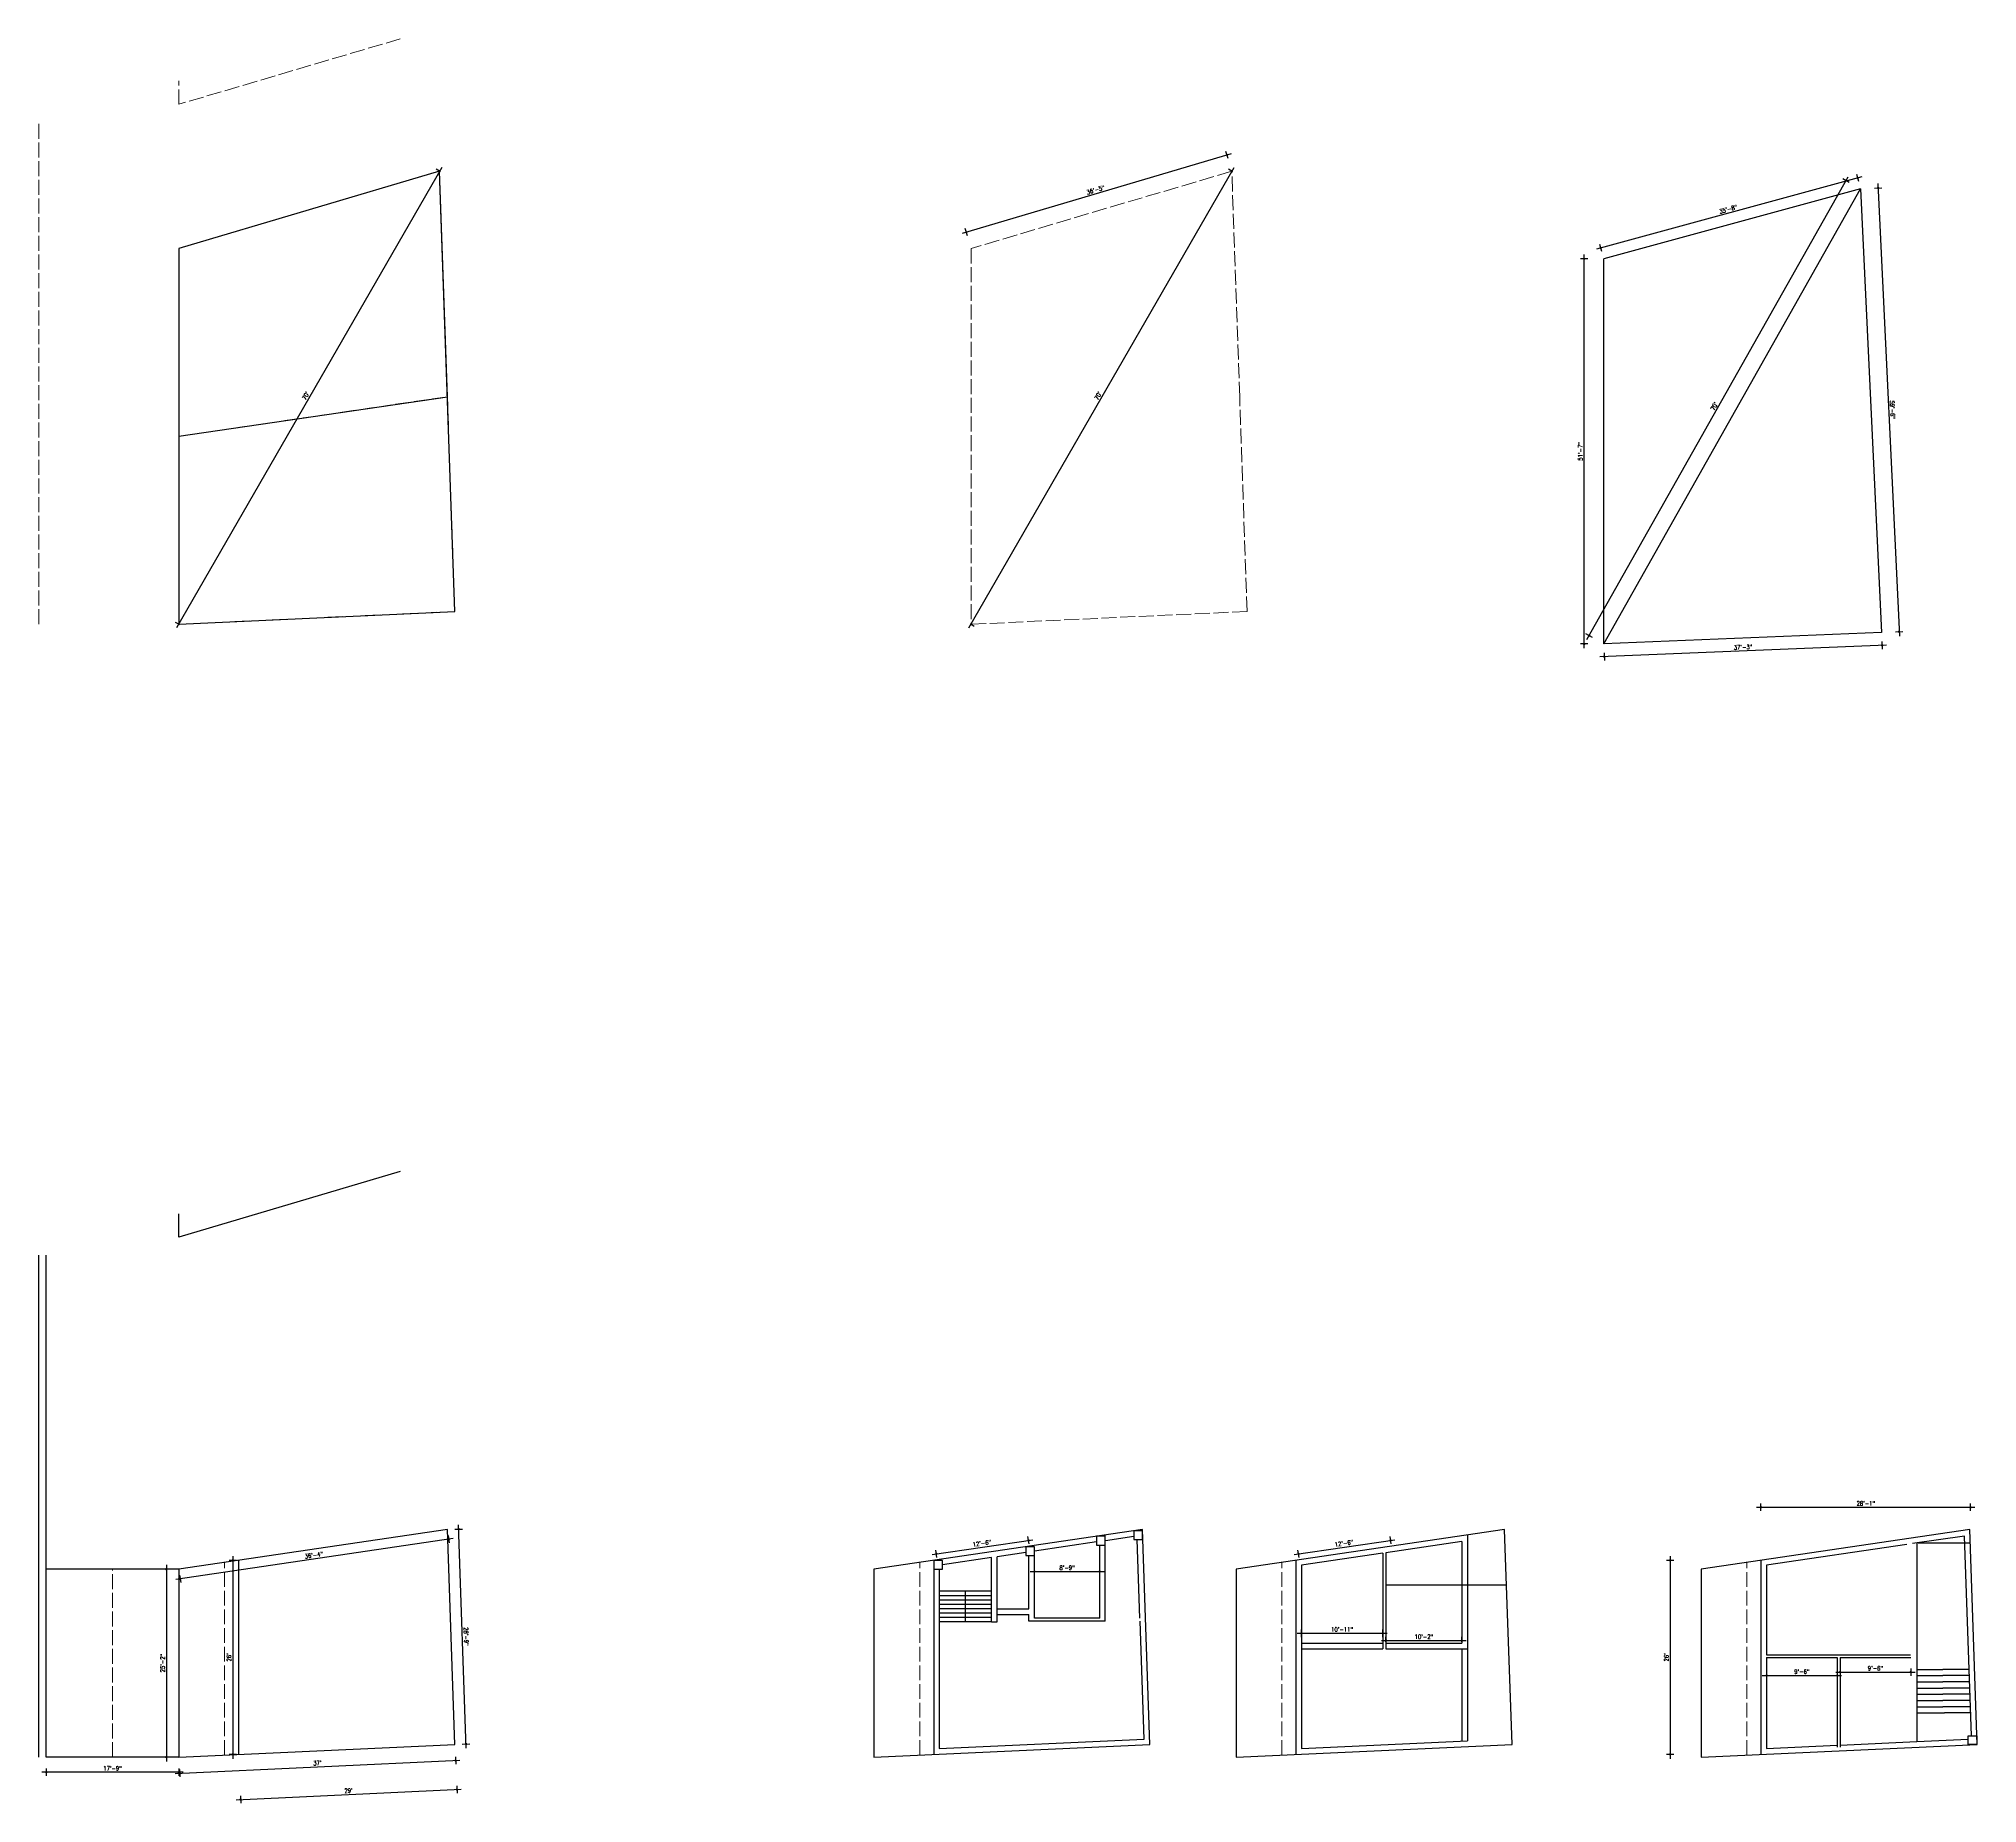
# Model space of a CAD drawing. Header units: inches. Extents: x -9985691 to 3643, y -3270716 to 4788.
# Drawn here: x -4993116 to -4990001, y -3268574 to -3265738 of the extents above; entities that cross this region are included whole.
import ezdxf

# ---------------------------------------------------------------- set-up
doc = ezdxf.new("R2010")
doc.units = ezdxf.units.IN
doc.header["$LTSCALE"] = 2
doc.header["$MEASUREMENT"] = 0
doc.header["$PDMODE"] = 34
doc.linetypes.add('ACAD_ISO02W100', pattern=[15, 12, -3])
doc.layers.get('0').update_dxf_attribs({"linetype": 'CONTINUOUS'})
doc.layers.get('DEFPOINTS').update_dxf_attribs({"color": 141, "linetype": 'CONTINUOUS'})
doc.layers.add('HATCH', color=60, linetype='ACAD_ISO02W100', lineweight=13)
doc.styles.add('ROMANS', font='Romans.shx', dxfattribs={"width": 0.8})
doc.dimstyles.new('8 SCALE', dxfattribs={"dimscale": 0, "dimtxt": 7, "dimasz": 6, "dimexe": 6, "dimexo": 2, "dimgap": 2, "dimtad": 1, "dimdec": 0, "dimzin": 0, "dimdsep": 46, "dimlunit": 4, "dimtxsty": 'ROMANS', "dimblk": 'DOTSMALL', "dimcen": 0, "dimdle": 7, "dimclrd": 8, "dimclre": 8, "dimclrt": 3, "dimadec": 0, "dimazin": 0, "dimtfac": 1, "dimtdec": 0, "dimtofl": 0, "dimtmove": 2, "dimatfit": 3, "dimfxl": 6, "dimfxlon": 1, "dimtolj": 1, "dimtzin": 0, "dimarcsym": 0})

# ---------------------------------------------------------------- blocks, each defined once
blk = doc.blocks.new('_DOTSMALL')
at = {"color": 0, "linetype": 'ByBlock', "const_width": 0.5}
blk.add_lwpolyline([(-0.0625, 0, 1), (0.0625, 0, 1)], format="xyb", close=True, dxfattribs=at)
blk = doc.blocks.new('*D448')
at = {"color": 8, "lineweight": -2, "ltscale": 0.5, "transparency": 16777216}
for p, q in [((-4992905.3, -3268198), (-4992917.3, -3268198)), ((-4992911.3, -3268191), (-4992911.3, -3268507)), ((-4992905.3, -3268500), (-4992917.3, -3268500))]:
    blk.add_line(p, q, dxfattribs=at)
at = {"layer": 'DEFPOINTS', "color": 0, "ltscale": 0.5, "transparency": 16777216}
for p in [(-4992891.3, -3268198), (-4992911.3, -3268500), (-4992891.3, -3268500)]:
    blk.add_point(p, dxfattribs=at)
at = {"color": 8, "lineweight": -2, "ltscale": 0.5, "transparency": 16777216, "xscale": 6, "yscale": 6, "zscale": 6}
for p, rotation in [((-4992911.3, -3268198), 90), ((-4992911.3, -3268500), 270)]:
    blk.add_blockref('_DOTSMALL', p, dxfattribs=dict(at, rotation=rotation))
at = {"color": 3, "ltscale": 0.5, "transparency": 16777216, "insert": (-4992917.4, -3268349), "char_height": 7, "attachment_point": 5, "rotation": 90, "style": 'ROMANS'}
blk.add_mtext('\\A1;25\'-2"', dxfattribs=at)
blk = doc.blocks.new('*D449')
at = {"color": 8, "lineweight": -2, "ltscale": 0.5, "transparency": 16777216}
for p, q in [((-4992450.5, -3268148.7), (-4992896, -3268214.4)), ((-4992458.4, -3268143.8), (-4992456.6, -3268155.6)), ((-4992889.9, -3268207.5), (-4992888.2, -3268219.3))]:
    blk.add_line(p, q, dxfattribs=at)
at = {"layer": 'DEFPOINTS', "color": 0, "ltscale": 0.5, "transparency": 16777216}
for p in [(-4992459.7, -3268134.3), (-4992891.3, -3268198), (-4992889.1, -3268213.4)]:
    blk.add_point(p, dxfattribs=at)
at = {"color": 8, "lineweight": -2, "ltscale": 0.5, "transparency": 16777216, "xscale": 6, "yscale": 6, "zscale": 6}
for p, rotation in [((-4992457.5, -3268149.7), 8.396147877935665), ((-4992889.1, -3268213.4), 188.3961478779357)]:
    blk.add_blockref('_DOTSMALL', p, dxfattribs=dict(at, rotation=rotation))
at = {"color": 3, "ltscale": 0.5, "transparency": 16777216, "insert": (-4992674.2, -3268175.4), "char_height": 7, "attachment_point": 5, "rotation": 8.3961, "style": 'ROMANS'}
blk.add_mtext('\\A1;36\'-4"', dxfattribs=at)
blk = doc.blocks.new('*D450')
at = {"color": 8, "lineweight": -2, "ltscale": 0.5, "transparency": 16777216}
for p, q in [((-4992897.1, -3268526.3), (-4992439.6, -3268505.2)), ((-4992446.9, -3268499.5), (-4992446.3, -3268511.5)), ((-4992890.4, -3268520), (-4992889.8, -3268531.9))]:
    blk.add_line(p, q, dxfattribs=at)
at = {"layer": 'DEFPOINTS', "color": 0, "ltscale": 0.5, "transparency": 16777216}
for p in [(-4992447.8, -3268479.6), (-4992891.3, -3268500), (-4992446.6, -3268505.5)]:
    blk.add_point(p, dxfattribs=at)
at = {"color": 8, "lineweight": -2, "ltscale": 0.5, "transparency": 16777216, "xscale": 6, "yscale": 6, "zscale": 6}
for p, rotation in [((-4992446.6, -3268505.5), 2.638984679658408), ((-4992890.1, -3268526), 182.6389846796584)]:
    blk.add_blockref('_DOTSMALL', p, dxfattribs=dict(at, rotation=rotation))
at = {"color": 3, "ltscale": 0.5, "transparency": 16777216, "insert": (-4992668.6, -3268509.6), "char_height": 7, "attachment_point": 5, "rotation": 2.639, "style": 'ROMANS'}
blk.add_mtext("\\A1;37'", dxfattribs=at)
blk = doc.blocks.new('*D451')
at = {"color": 8, "lineweight": -2, "ltscale": 0.5, "transparency": 16777216}
for p, q in [((-4992447.6, -3268133.9), (-4992435.6, -3268133.5)), ((-4992429.4, -3268485.9), (-4992441.9, -3268126.7)), ((-4992435.7, -3268479.2), (-4992423.7, -3268478.7))]:
    blk.add_line(p, q, dxfattribs=at)
at = {"layer": 'DEFPOINTS', "color": 0, "ltscale": 0.5, "transparency": 16777216}
for p in [(-4992459.7, -3268134.3), (-4992441.6, -3268133.7), (-4992447.8, -3268479.6)]:
    blk.add_point(p, dxfattribs=at)
at = {"color": 8, "lineweight": -2, "ltscale": 0.5, "transparency": 16777216, "xscale": 6, "yscale": 6, "zscale": 6}
for p, rotation in [((-4992441.6, -3268133.7), 91.98281161515814), ((-4992429.7, -3268479), 271.9828116151581)]:
    blk.add_blockref('_DOTSMALL', p, dxfattribs=dict(at, rotation=rotation))
at = {"color": 3, "ltscale": 0.5, "transparency": 16777216, "insert": (-4992429.5, -3268306.1), "char_height": 7, "attachment_point": 5, "rotation": 271.9828, "style": 'ROMANS'}
blk.add_mtext('\\A1;28\'-9"', dxfattribs=at)
blk = doc.blocks.new('*D452')
at = {"color": 8, "lineweight": -2, "ltscale": 0.5, "transparency": 16777216}
for p, q in [((-4992884.3, -3268524.4), (-4993111.3, -3268524.4)), ((-4993104.3, -3268518.4), (-4993104.3, -3268530.4)), ((-4992891.3, -3268518.4), (-4992891.3, -3268530.4))]:
    blk.add_line(p, q, dxfattribs=at)
at = {"layer": 'DEFPOINTS', "color": 0, "ltscale": 0.5, "transparency": 16777216}
for p in [(-4993104.3, -3268500), (-4992891.3, -3268500), (-4993104.3, -3268524.4)]:
    blk.add_point(p, dxfattribs=at)
at = {"color": 8, "lineweight": -2, "ltscale": 0.5, "transparency": 16777216, "xscale": 6, "yscale": 6, "zscale": 6, "rotation": 180}
blk.add_blockref('_DOTSMALL', (-4993104.3, -3268524.4), dxfattribs=at)
at = {"color": 8, "lineweight": -2, "ltscale": 0.5, "transparency": 16777216, "xscale": 6, "yscale": 6, "zscale": 6}
blk.add_blockref('_DOTSMALL', (-4992891.3, -3268524.4), dxfattribs=at)
at = {"color": 3, "ltscale": 0.5, "transparency": 16777216, "insert": (-4992997.8, -3268518.2), "char_height": 7, "attachment_point": 5, "style": 'ROMANS'}
blk.add_mtext('\\A1;17\'-9"', dxfattribs=at)
blk = doc.blocks.new('*D453')
at = {"color": 8, "lineweight": -2, "ltscale": 0.5, "transparency": 16777216}
for p, q in [((-4992444.7, -3268546.2), (-4992444.2, -3268558.2)), ((-4992799, -3268568.5), (-4992437.5, -3268551.8)), ((-4992792.2, -3268562.2), (-4992791.7, -3268574.2))]:
    blk.add_line(p, q, dxfattribs=at)
at = {"layer": 'DEFPOINTS', "color": 0, "ltscale": 0.5, "transparency": 16777216}
for p in [(-4992447.8, -3268479.6), (-4992795.3, -3268495.6), (-4992444.4, -3268552.2)]:
    blk.add_point(p, dxfattribs=at)
at = {"color": 8, "lineweight": -2, "ltscale": 0.5, "transparency": 16777216, "xscale": 6, "yscale": 6, "zscale": 6}
for p, rotation in [((-4992792, -3268568.2), 182.6389846796415), ((-4992444.4, -3268552.2), 2.63898467964145)]:
    blk.add_blockref('_DOTSMALL', p, dxfattribs=dict(at, rotation=rotation))
at = {"color": 3, "ltscale": 0.5, "transparency": 16777216, "insert": (-4992618.5, -3268554), "char_height": 7, "attachment_point": 5, "rotation": 2.639, "style": 'ROMANS'}
blk.add_mtext("\\A1;29'", dxfattribs=at)
blk = doc.blocks.new('*D454')
at = {"color": 8, "lineweight": -2, "ltscale": 0.5, "transparency": 16777216}
for p, q in [((-4992798.4, -3268183.9), (-4992810.4, -3268183.9)), ((-4992804.4, -3268176.9), (-4992804.4, -3268502.6)), ((-4992798.4, -3268495.6), (-4992810.4, -3268495.6))]:
    blk.add_line(p, q, dxfattribs=at)
at = {"layer": 'DEFPOINTS', "color": 0, "ltscale": 0.5, "transparency": 16777216}
for p in [(-4992795.3, -3268183.9), (-4992804.4, -3268495.6), (-4992795.3, -3268495.6)]:
    blk.add_point(p, dxfattribs=at)
at = {"color": 8, "lineweight": -2, "ltscale": 0.5, "transparency": 16777216, "xscale": 6, "yscale": 6, "zscale": 6}
for p, rotation in [((-4992804.4, -3268183.9), 90), ((-4992804.4, -3268495.6), 270)]:
    blk.add_blockref('_DOTSMALL', p, dxfattribs=dict(at, rotation=rotation))
at = {"color": 3, "ltscale": 0.5, "transparency": 16777216, "insert": (-4992810.6, -3268339.7), "char_height": 7, "attachment_point": 5, "rotation": 90, "style": 'ROMANS'}
blk.add_mtext("\\A1;26'", dxfattribs=at)
blk = doc.blocks.new('*D455')
at = {"color": 8, "lineweight": -2, "ltscale": 0.5, "transparency": 16777216}
for p, q in [((-4991680.7, -3268174.5), (-4991518.9, -3268150.6)), ((-4991672.9, -3268179.4), (-4991674.7, -3268167.5)), ((-4991524.9, -3268157.5), (-4991526.7, -3268145.7))]:
    blk.add_line(p, q, dxfattribs=at)
at = {"layer": 'DEFPOINTS', "color": 0, "ltscale": 0.5, "transparency": 16777216}
for p in [(-4991525.8, -3268151.6), (-4991523.2, -3268169), (-4991671.2, -3268190.9)]:
    blk.add_point(p, dxfattribs=at)
at = {"color": 8, "lineweight": -2, "ltscale": 0.5, "transparency": 16777216, "xscale": 6, "yscale": 6, "zscale": 6}
for p, rotation in [((-4991673.8, -3268173.4), 188.3961478778979), ((-4991525.8, -3268151.6), 8.39614787789793)]:
    blk.add_blockref('_DOTSMALL', p, dxfattribs=dict(at, rotation=rotation))
at = {"color": 3, "ltscale": 0.5, "transparency": 16777216, "insert": (-4991600.7, -3268156.4), "char_height": 7, "attachment_point": 5, "rotation": 8.3961, "style": 'ROMANS'}
blk.add_mtext('\\A1;12\'-6"', dxfattribs=at)
blk = doc.blocks.new('*D456')
at = {"color": 8, "lineweight": -2, "ltscale": 0.5, "transparency": 16777216}
for p, q in [((-4991523.2, -3268201.8), (-4991404.4, -3268201.8)), ((-4991516.2, -3268207.8), (-4991516.2, -3268195.8)), ((-4991411.4, -3268207.8), (-4991411.4, -3268195.8))]:
    blk.add_line(p, q, dxfattribs=at)
at = {"layer": 'DEFPOINTS', "color": 0, "ltscale": 0.5, "transparency": 16777216}
for p in [(-4991411.4, -3268201.8), (-4991516.2, -3268223), (-4991411.4, -3268223)]:
    blk.add_point(p, dxfattribs=at)
at = {"color": 8, "lineweight": -2, "ltscale": 0.5, "transparency": 16777216, "xscale": 6, "yscale": 6, "zscale": 6, "rotation": 180}
blk.add_blockref('_DOTSMALL', (-4991516.2, -3268201.8), dxfattribs=at)
at = {"color": 8, "lineweight": -2, "ltscale": 0.5, "transparency": 16777216, "xscale": 6, "yscale": 6, "zscale": 6}
blk.add_blockref('_DOTSMALL', (-4991411.4, -3268201.8), dxfattribs=at)
at = {"color": 3, "ltscale": 0.5, "transparency": 16777216, "insert": (-4991463.8, -3268195.7), "char_height": 7, "attachment_point": 5, "style": 'ROMANS'}
blk.add_mtext('\\A1;8\'-9"', dxfattribs=at)
blk = doc.blocks.new('*D457')
at = {"color": 8, "lineweight": -2, "ltscale": 0.5, "transparency": 16777216}
for p, q in [((-4991098.8, -3268174.5), (-4990937, -3268150.6)), ((-4991091, -3268179.4), (-4991092.8, -3268167.5)), ((-4990943, -3268157.5), (-4990944.8, -3268145.7))]:
    blk.add_line(p, q, dxfattribs=at)
at = {"layer": 'DEFPOINTS', "color": 0, "ltscale": 0.5, "transparency": 16777216}
for p in [(-4990943.9, -3268151.6), (-4990941.3, -3268169), (-4991089.3, -3268190.9)]:
    blk.add_point(p, dxfattribs=at)
at = {"color": 8, "lineweight": -2, "ltscale": 0.5, "transparency": 16777216, "xscale": 6, "yscale": 6, "zscale": 6}
for p, rotation in [((-4991091.9, -3268173.4), 188.3961478778979), ((-4990943.9, -3268151.6), 8.39614787789793)]:
    blk.add_blockref('_DOTSMALL', p, dxfattribs=dict(at, rotation=rotation))
at = {"color": 3, "ltscale": 0.5, "transparency": 16777216, "insert": (-4991018.8, -3268156.4), "char_height": 7, "attachment_point": 5, "rotation": 8.3961, "style": 'ROMANS'}
blk.add_mtext('\\A1;12\'-6"', dxfattribs=at)
blk = doc.blocks.new('*D458')
at = {"color": 8, "lineweight": -2, "ltscale": 0.5, "transparency": 16777216}
for p, q in [((-4990958.4, -3268312.7), (-4990822.5, -3268312.7)), ((-4990951.4, -3268315), (-4990951.4, -3268306.7)), ((-4990829.5, -3268315), (-4990829.5, -3268306.7))]:
    blk.add_line(p, q, dxfattribs=at)
at = {"layer": 'DEFPOINTS', "color": 0, "ltscale": 0.5, "transparency": 16777216}
for p in [(-4990951.4, -3268317), (-4990829.5, -3268312.7), (-4990829.5, -3268317)]:
    blk.add_point(p, dxfattribs=at)
at = {"color": 8, "lineweight": -2, "ltscale": 0.5, "transparency": 16777216, "xscale": 6, "yscale": 6, "zscale": 6, "rotation": 180}
blk.add_blockref('_DOTSMALL', (-4990951.4, -3268312.7), dxfattribs=at)
at = {"color": 8, "lineweight": -2, "ltscale": 0.5, "transparency": 16777216, "xscale": 6, "yscale": 6, "zscale": 6}
blk.add_blockref('_DOTSMALL', (-4990829.5, -3268312.7), dxfattribs=at)
at = {"color": 3, "ltscale": 0.5, "transparency": 16777216, "insert": (-4990890.4, -3268306.6), "char_height": 7, "attachment_point": 5, "style": 'ROMANS'}
blk.add_mtext('\\A1;10\'-2"', dxfattribs=at)
blk = doc.blocks.new('*D459')
at = {"color": 8, "lineweight": -2, "ltscale": 0.5, "transparency": 16777216}
for p, q in [((-4991087.3, -3268307.1), (-4991087.3, -3268295.1)), ((-4990956.4, -3268307.1), (-4990956.4, -3268295.1)), ((-4991094.3, -3268301.1), (-4990949.4, -3268301.1))]:
    blk.add_line(p, q, dxfattribs=at)
at = {"layer": 'DEFPOINTS', "color": 0, "ltscale": 0.5, "transparency": 16777216}
for p in [(-4991087.3, -3268317), (-4990956.4, -3268301.1), (-4990956.4, -3268317)]:
    blk.add_point(p, dxfattribs=at)
at = {"color": 8, "lineweight": -2, "ltscale": 0.5, "transparency": 16777216, "xscale": 6, "yscale": 6, "zscale": 6, "rotation": 180}
blk.add_blockref('_DOTSMALL', (-4991087.3, -3268301.1), dxfattribs=at)
at = {"color": 8, "lineweight": -2, "ltscale": 0.5, "transparency": 16777216, "xscale": 6, "yscale": 6, "zscale": 6}
blk.add_blockref('_DOTSMALL', (-4990956.4, -3268301.1), dxfattribs=at)
at = {"color": 3, "ltscale": 0.5, "transparency": 16777216, "insert": (-4991021.9, -3268294.9), "char_height": 7, "attachment_point": 5, "style": 'ROMANS'}
blk.add_mtext('\\A1;10\'-11"', dxfattribs=at)
blk = doc.blocks.new('*D460')
at = {"color": 8, "lineweight": -2, "ltscale": 0.5, "transparency": 16777216}
for p, q in [((-4990355.8, -3268098.5), (-4990004.9, -3268098.5)), ((-4990348.8, -3268104.5), (-4990348.8, -3268092.5)), ((-4990011.9, -3268104.5), (-4990011.9, -3268092.5))]:
    blk.add_line(p, q, dxfattribs=at)
at = {"layer": 'DEFPOINTS', "color": 0, "ltscale": 0.5, "transparency": 16777216}
for p in [(-4990011.9, -3268098.5), (-4990011.9, -3268172.2), (-4990348.8, -3268183.9)]:
    blk.add_point(p, dxfattribs=at)
at = {"color": 8, "lineweight": -2, "ltscale": 0.5, "transparency": 16777216, "xscale": 6, "yscale": 6, "zscale": 6, "rotation": 180}
blk.add_blockref('_DOTSMALL', (-4990348.8, -3268098.5), dxfattribs=at)
at = {"color": 8, "lineweight": -2, "ltscale": 0.5, "transparency": 16777216, "xscale": 6, "yscale": 6, "zscale": 6}
blk.add_blockref('_DOTSMALL', (-4990011.9, -3268098.5), dxfattribs=at)
at = {"color": 3, "ltscale": 0.5, "transparency": 16777216, "insert": (-4990180.3, -3268092.4), "char_height": 7, "attachment_point": 5, "style": 'ROMANS'}
blk.add_mtext('\\A1;28\'-1"', dxfattribs=at)
blk = doc.blocks.new('*D461')
at = {"color": 8, "lineweight": -2, "ltscale": 0.5, "transparency": 16777216}
for p, q in [((-4990488.6, -3268183.9), (-4990500.6, -3268183.9)), ((-4990494.6, -3268176.9), (-4990494.6, -3268502.6)), ((-4990488.6, -3268495.6), (-4990500.6, -3268495.6))]:
    blk.add_line(p, q, dxfattribs=at)
at = {"layer": 'DEFPOINTS', "color": 0, "ltscale": 0.5, "transparency": 16777216}
for p in [(-4990348.8, -3268183.9), (-4990494.6, -3268495.6), (-4990348.8, -3268495.6)]:
    blk.add_point(p, dxfattribs=at)
at = {"color": 8, "lineweight": -2, "ltscale": 0.5, "transparency": 16777216, "xscale": 6, "yscale": 6, "zscale": 6}
for p, rotation in [((-4990494.6, -3268183.9), 90), ((-4990494.6, -3268495.6), 270)]:
    blk.add_blockref('_DOTSMALL', p, dxfattribs=dict(at, rotation=rotation))
at = {"color": 3, "ltscale": 0.5, "transparency": 16777216, "insert": (-4990500.7, -3268339.7), "char_height": 7, "attachment_point": 5, "rotation": 90, "style": 'ROMANS'}
blk.add_mtext("\\A1;26'", dxfattribs=at)
blk = doc.blocks.new('*D462')
at = {"color": 8, "lineweight": -2, "ltscale": 0.5, "transparency": 16777216}
for p, q in [((-4990346.8, -3268368.9), (-4990219.2, -3268368.9)), ((-4990339.8, -3268362.9), (-4990339.8, -3268374.9)), ((-4990226.2, -3268362.9), (-4990226.2, -3268374.9))]:
    blk.add_line(p, q, dxfattribs=at)
at = {"layer": 'DEFPOINTS', "color": 0, "ltscale": 0.5, "transparency": 16777216}
for p in [(-4990339.8, -3268344.5), (-4990226.2, -3268344.5), (-4990226.2, -3268368.9)]:
    blk.add_point(p, dxfattribs=at)
at = {"color": 8, "lineweight": -2, "ltscale": 0.5, "transparency": 16777216, "xscale": 6, "yscale": 6, "zscale": 6, "rotation": 180}
blk.add_blockref('_DOTSMALL', (-4990339.8, -3268368.9), dxfattribs=at)
at = {"color": 8, "lineweight": -2, "ltscale": 0.5, "transparency": 16777216, "xscale": 6, "yscale": 6, "zscale": 6}
blk.add_blockref('_DOTSMALL', (-4990226.2, -3268368.9), dxfattribs=at)
at = {"color": 3, "ltscale": 0.5, "transparency": 16777216, "insert": (-4990283, -3268362.7), "char_height": 7, "attachment_point": 5, "style": 'ROMANS'}
blk.add_mtext('\\A1;9\'-6"', dxfattribs=at)
blk = doc.blocks.new('*D463')
at = {"color": 8, "lineweight": -2, "ltscale": 0.5, "transparency": 16777216}
for p, q in [((-4990221.7, -3268357.4), (-4990221.7, -3268369.4)), ((-4990108.1, -3268357.4), (-4990108.1, -3268369.4)), ((-4990228.7, -3268363.4), (-4990101.1, -3268363.4))]:
    blk.add_line(p, q, dxfattribs=at)
at = {"layer": 'DEFPOINTS', "color": 0, "ltscale": 0.5, "transparency": 16777216}
for p in [(-4990221.7, -3268344.5), (-4990108.1, -3268344.5), (-4990108.1, -3268363.4)]:
    blk.add_point(p, dxfattribs=at)
at = {"color": 8, "lineweight": -2, "ltscale": 0.5, "transparency": 16777216, "xscale": 6, "yscale": 6, "zscale": 6, "rotation": 180}
blk.add_blockref('_DOTSMALL', (-4990221.7, -3268363.4), dxfattribs=at)
at = {"color": 8, "lineweight": -2, "ltscale": 0.5, "transparency": 16777216, "xscale": 6, "yscale": 6, "zscale": 6}
blk.add_blockref('_DOTSMALL', (-4990108.1, -3268363.4), dxfattribs=at)
at = {"color": 3, "ltscale": 0.5, "transparency": 16777216, "insert": (-4990164.9, -3268357.2), "char_height": 7, "attachment_point": 5, "style": 'ROMANS'}
blk.add_mtext('\\A1;9\'-6"', dxfattribs=at)
blk = doc.blocks.new('*D492')
at = {"color": 8, "lineweight": -2, "ltscale": 0.5, "transparency": 16777216}
for p, q in [((-4990628.4, -3266703.8), (-4990208.6, -3265960.2)), ((-4990206.8, -3265969.2), (-4990217.2, -3265963.3)), ((-4990619.7, -3266700.7), (-4990630.2, -3266694.8))]:
    blk.add_line(p, q, dxfattribs=at)
at = {"layer": 'DEFPOINTS', "color": 0, "ltscale": 0.5, "transparency": 16777216}
for p in [(-4990212, -3265966.3), (-4990188.6, -3265979.5), (-4990601.5, -3266711)]:
    blk.add_point(p, dxfattribs=at)
at = {"color": 8, "lineweight": -2, "ltscale": 0.5, "transparency": 16777216, "xscale": 6, "yscale": 6, "zscale": 6}
for p, rotation in [((-4990212, -3265966.3), 60.5533815387573), ((-4990624.9, -3266697.7), 240.5533815387573)]:
    blk.add_blockref('_DOTSMALL', p, dxfattribs=dict(at, rotation=rotation))
at = {"color": 3, "ltscale": 0.5, "transparency": 16777216, "insert": (-4990423.8, -3266329), "char_height": 7, "attachment_point": 5, "rotation": 60.5534, "style": 'ROMANS'}
blk.add_mtext("\\A1;70'", dxfattribs=at)
blk = doc.blocks.new('*D493')
at = {"color": 8, "lineweight": -2, "ltscale": 0.5, "transparency": 16777216}
for p, q in [((-4990166.4, -3265978.4), (-4990154.4, -3265977.9)), ((-4990160.8, -3265971.2), (-4990126.4, -3266698.4)), ((-4990132.8, -3266691.7), (-4990120.8, -3266691.1))]:
    blk.add_line(p, q, dxfattribs=at)
at = {"layer": 'DEFPOINTS', "color": 0, "ltscale": 0.5, "transparency": 16777216}
for p in [(-4990188.6, -3265979.5), (-4990154.9, -3266692.7), (-4990126.8, -3266691.4)]:
    blk.add_point(p, dxfattribs=at)
at = {"color": 8, "lineweight": -2, "ltscale": 0.5, "transparency": 16777216, "xscale": 6, "yscale": 6, "zscale": 6}
for p, rotation in [((-4990160.4, -3265978.2), 92.70302640282576), ((-4990126.8, -3266691.4), 272.7030264028257)]:
    blk.add_blockref('_DOTSMALL', p, dxfattribs=dict(at, rotation=rotation))
at = {"color": 3, "ltscale": 0.5, "transparency": 16777216, "insert": (-4990137.4, -3266334.5), "char_height": 7, "attachment_point": 5, "rotation": 272.703, "style": 'ROMANS'}
blk.add_mtext('\\A1;59\'-6"', dxfattribs=at)
blk = doc.blocks.new('*D494')
at = {"color": 8, "lineweight": -2, "ltscale": 0.5, "transparency": 16777216}
for p, q in [((-4990186.5, -3265960.3), (-4990613, -3266076.5)), ((-4990191.7, -3265967.9), (-4990194.9, -3265956.4)), ((-4990604.7, -3266080.4), (-4990607.8, -3266068.8))]:
    blk.add_line(p, q, dxfattribs=at)
at = {"layer": 'DEFPOINTS', "color": 0, "ltscale": 0.5, "transparency": 16777216}
for p in [(-4990188.6, -3265979.5), (-4990606.2, -3266074.6), (-4990601.5, -3266092)]:
    blk.add_point(p, dxfattribs=at)
at = {"color": 8, "lineweight": -2, "ltscale": 0.5, "transparency": 16777216, "xscale": 6, "yscale": 6, "zscale": 6}
for p, rotation in [((-4990193.3, -3265962.2), 15.2370247845615), ((-4990606.2, -3266074.6), 195.2370247845616)]:
    blk.add_blockref('_DOTSMALL', p, dxfattribs=dict(at, rotation=rotation))
at = {"color": 3, "ltscale": 0.5, "transparency": 16777216, "insert": (-4990401.4, -3266012.4), "char_height": 7, "attachment_point": 5, "rotation": 15.237, "style": 'ROMANS'}
blk.add_mtext('\\A1;35\'-8"', dxfattribs=at)
blk = doc.blocks.new('*D495')
at = {"color": 8, "lineweight": -2, "ltscale": 0.5, "transparency": 16777216}
for p, q in [((-4990632.9, -3266718), (-4990632.9, -3266085)), ((-4990626.9, -3266092), (-4990638.9, -3266092)), ((-4990626.9, -3266711), (-4990638.9, -3266711))]:
    blk.add_line(p, q, dxfattribs=at)
at = {"layer": 'DEFPOINTS', "color": 0, "ltscale": 0.5, "transparency": 16777216}
for p in [(-4990632.9, -3266092), (-4990601.5, -3266092), (-4990601.5, -3266711)]:
    blk.add_point(p, dxfattribs=at)
at = {"color": 8, "lineweight": -2, "ltscale": 0.5, "transparency": 16777216, "xscale": 6, "yscale": 6, "zscale": 6}
for p, rotation in [((-4990632.9, -3266092), 90), ((-4990632.9, -3266711), 270)]:
    blk.add_blockref('_DOTSMALL', p, dxfattribs=dict(at, rotation=rotation))
at = {"color": 3, "ltscale": 0.5, "transparency": 16777216, "insert": (-4990639, -3266401.5), "char_height": 7, "attachment_point": 5, "rotation": 90, "style": 'ROMANS'}
blk.add_mtext('\\A1;51\'-7"', dxfattribs=at)
blk = doc.blocks.new('*D496')
at = {"color": 8, "lineweight": -2, "ltscale": 0.5, "transparency": 16777216}
for p, q in [((-4990154.3, -3266707.2), (-4990153.8, -3266719.2)), ((-4990147.1, -3266712.9), (-4990607.7, -3266731.8)), ((-4990600.9, -3266725.5), (-4990600.4, -3266737.5))]:
    blk.add_line(p, q, dxfattribs=at)
at = {"layer": 'DEFPOINTS', "color": 0, "ltscale": 0.5, "transparency": 16777216}
for p in [(-4990154.9, -3266692.7), (-4990601.5, -3266711), (-4990600.7, -3266731.5)]:
    blk.add_point(p, dxfattribs=at)
at = {"color": 8, "lineweight": -2, "ltscale": 0.5, "transparency": 16777216, "xscale": 6, "yscale": 6, "zscale": 6}
for p, rotation in [((-4990600.7, -3266731.5), 182.3435318851542), ((-4990154, -3266713.2), 2.343531885154242)]:
    blk.add_blockref('_DOTSMALL', p, dxfattribs=dict(at, rotation=rotation))
at = {"color": 3, "ltscale": 0.5, "transparency": 16777216, "insert": (-4990377.6, -3266716.2), "char_height": 7, "attachment_point": 5, "rotation": 2.3435, "style": 'ROMANS'}
blk.add_mtext('\\A1;37\'-3"', dxfattribs=at)
blk = doc.blocks.new('*D510')
at = {"color": 8, "lineweight": -2, "ltscale": 0.5, "transparency": 16777216}
for p, q in [((-4991621.6, -3266685.3), (-4991195.6, -3265945.2)), ((-4991199.1, -3265951.2), (-4991204.3, -3265948.2)), ((-4991618.1, -3266679.3), (-4991612.9, -3266682.2))]:
    blk.add_line(p, q, dxfattribs=at)
at = {"layer": 'DEFPOINTS', "color": 0, "ltscale": 0.5, "transparency": 16777216}
for p in [(-4991199.1, -3265951.2), (-4991199.1, -3265951.2), (-4991618.1, -3266679.3)]:
    blk.add_point(p, dxfattribs=at)
at = {"color": 8, "lineweight": -2, "ltscale": 0.5, "transparency": 16777216, "xscale": 6, "yscale": 6, "zscale": 6}
for p, rotation in [((-4991199.1, -3265951.2), 60.07616839993872), ((-4991618.1, -3266679.3), 240.0761683999387)]:
    blk.add_blockref('_DOTSMALL', p, dxfattribs=dict(at, rotation=rotation))
at = {"color": 3, "ltscale": 0.5, "transparency": 16777216, "insert": (-4991413.9, -3266312.2), "char_height": 7, "attachment_point": 5, "rotation": 60.0762, "style": 'ROMANS'}
blk.add_mtext("\\A1;70'", dxfattribs=at)
blk = doc.blocks.new('*D511')
at = {"color": 8, "lineweight": -2, "ltscale": 0.5, "transparency": 16777216}
for p, q in [((-4992468.8, -3265945.2), (-4992894.8, -3266685.3)), ((-4992472.3, -3265951.2), (-4992477.5, -3265948.2)), ((-4992891.3, -3266679.3), (-4992896.5, -3266676.3))]:
    blk.add_line(p, q, dxfattribs=at)
at = {"layer": 'DEFPOINTS', "color": 0, "ltscale": 0.5, "transparency": 16777216}
for p in [(-4992472.3, -3265951.2), (-4992891.3, -3266679.3), (-4992891.3, -3266679.3)]:
    blk.add_point(p, dxfattribs=at)
at = {"color": 8, "lineweight": -2, "ltscale": 0.5, "transparency": 16777216, "xscale": 6, "yscale": 6, "zscale": 6}
for p, rotation in [((-4992472.3, -3265951.2), 60.07616839993868), ((-4992891.3, -3266679.3), 240.0761683999387)]:
    blk.add_blockref('_DOTSMALL', p, dxfattribs=dict(at, rotation=rotation))
at = {"color": 3, "ltscale": 0.5, "transparency": 16777216, "insert": (-4992687.1, -3266312.2), "char_height": 7, "attachment_point": 5, "rotation": 60.0762, "style": 'ROMANS'}
blk.add_mtext("\\A1;70'", dxfattribs=at)
blk = doc.blocks.new('*D512')
at = {"color": 8, "lineweight": -2, "ltscale": 0.5, "transparency": 16777216}
for p, q in [((-4991200.1, -3265923.3), (-4991632.5, -3266051.3)), ((-4991205.1, -3265931), (-4991208.5, -3265919.5)), ((-4991624.1, -3266055), (-4991627.5, -3266043.5))]:
    blk.add_line(p, q, dxfattribs=at)
at = {"layer": 'DEFPOINTS', "color": 0, "ltscale": 0.5, "transparency": 16777216}
for p in [(-4991199.1, -3265951.2), (-4991625.8, -3266049.3), (-4991618.1, -3266075.3)]:
    blk.add_point(p, dxfattribs=at)
at = {"color": 8, "lineweight": -2, "ltscale": 0.5, "transparency": 16777216, "xscale": 6, "yscale": 6, "zscale": 6}
for p, rotation in [((-4991206.8, -3265925.2), 16.4869188262913), ((-4991625.8, -3266049.3), 196.4869188262913)]:
    blk.add_blockref('_DOTSMALL', p, dxfattribs=dict(at, rotation=rotation))
at = {"color": 3, "ltscale": 0.5, "transparency": 16777216, "insert": (-4991418, -3265981.3), "char_height": 7, "attachment_point": 5, "rotation": 16.4869, "style": 'ROMANS'}
blk.add_mtext('\\A1;36\'-5"', dxfattribs=at)

msp = doc.modelspace()

# ---------------------------------------------------------------- linework, layer by layer
at = {"ltscale": 0.5}
for p, q in [((-4990601.5, -3266711), (-4990188.6, -3265979.5)), ((-4990188.6, -3265979.5), (-4990601.5, -3266092)), ((-4990188.6, -3265979.5), (-4990154.9, -3266692.7)), ((-4990601.5, -3266711), (-4990601.5, -3266092)), ((-4990154.9, -3266692.7), (-4990601.5, -3266711)), ((-4992535.3, -3267559.1), (-4992891.3, -3267664.5)), ((-4992891.3, -3267664.5), (-4992891.3, -3267627)), ((-4993116.3, -3268500), (-4993116.3, -3267693.6)), ((-4993104.3, -3268500), (-4993104.3, -3267693.6)), ((-4992459.7, -3268134.3), (-4992891.3, -3268198)), ((-4992447.8, -3268479.6), (-4992459.7, -3268134.3)), ((-4991342.6, -3268134.3), (-4991774.2, -3268198)), ((-4991330.7, -3268479.6), (-4991342.6, -3268134.3)), ((-4990760.7, -3268134.3), (-4991192.3, -3268198)), ((-4990748.8, -3268479.6), (-4990760.7, -3268134.3)), ((-4990013.2, -3268134.3), (-4990444.8, -3268198)), ((-4990001.3, -3268479.6), (-4990013.2, -3268134.3)), ((-4991530.2, -3268171.1), (-4991576.2, -3268177.9)), ((-4991416.4, -3268154.3), (-4991516.2, -3268169)), ((-4991516.2, -3268276.9), (-4991516.2, -3268169)), ((-4991411.4, -3268276.9), (-4991411.4, -3268159.2)), ((-4991402.4, -3268281.4), (-4991402.4, -3268143.1)), ((-4991356.6, -3268145.5), (-4991402.1, -3268152.2)), ((-4991346.7, -3268276.9), (-4991351.1, -3268150.4)), ((-4990956.4, -3268172.3), (-4991087.3, -3268191.6)), ((-4990956.4, -3268172.3), (-4990956.4, -3268326)), ((-4990829.5, -3268153.6), (-4990951.4, -3268171.6)), ((-4990951.4, -3268171.6), (-4990951.4, -3268326)), ((-4990829.5, -3268153.6), (-4990829.5, -3268317)), ((-4990820.5, -3268143.1), (-4990820.5, -3268473.9)), ((-4990114.4, -3268158.4), (-4990339.8, -3268191.6)), ((-4990021.8, -3268144.7), (-4990105.5, -3268157)), ((-4990098.4, -3268155.6), (-4990098.4, -3268475)), ((-4990096, -3268155.6), (-4990012.5, -3268155.6)), ((-4990010.7, -3268465.6), (-4990021.8, -3268144.7)), ((-4992891.3, -3268198), (-4993104.3, -3268198)), ((-4992891.3, -3268198), (-4992891.3, -3268500)), ((-4992795.3, -3268183.9), (-4992795.3, -3268495.6)), ((-4991774.2, -3268198), (-4991774.2, -3268500)), ((-4991678.2, -3268183.9), (-4991678.2, -3268495.6)), ((-4991669.2, -3268197.9), (-4991669.2, -3268486.2)), ((-4991585.2, -3268179.2), (-4991664.2, -3268190.9)), ((-4991585.2, -3268282.6), (-4991585.2, -3268179.2)), ((-4991576.2, -3268282.6), (-4991576.2, -3268177.9)), ((-4991525.2, -3268261.9), (-4991525.2, -3268176)), ((-4991192.3, -3268198), (-4991192.3, -3268500)), ((-4991096.3, -3268183.9), (-4991096.3, -3268495.6)), ((-4991087.3, -3268191.6), (-4991087.3, -3268486.2)), ((-4990444.8, -3268198), (-4990444.8, -3268500)), ((-4990348.8, -3268183.9), (-4990348.8, -3268495.6)), ((-4990339.8, -3268191.6), (-4990339.8, -3268335.6)), ((-4991627.2, -3268233.6), (-4991669.2, -3268233.6)), ((-4991585.2, -3268233.6), (-4991627.2, -3268233.6)), ((-4991627.2, -3268282.6), (-4991627.2, -3268233.6)), ((-4990951.4, -3268223.1), (-4990757.7, -3268223.1)), ((-4991627.2, -3268240.6), (-4991669.2, -3268240.6)), ((-4991627.2, -3268247.6), (-4991669.2, -3268247.6)), ((-4991627.2, -3268254.6), (-4991669.2, -3268254.6)), ((-4991627.2, -3268261.6), (-4991669.2, -3268261.6)), ((-4991585.2, -3268240.6), (-4991627.2, -3268240.6)), ((-4991585.2, -3268247.6), (-4991627.2, -3268247.6)), ((-4991585.2, -3268254.6), (-4991627.2, -3268254.6)), ((-4991585.2, -3268261.6), (-4991627.2, -3268261.6)), ((-4991576.2, -3268261.9), (-4991525.2, -3268261.9)), ((-4991627.2, -3268268.6), (-4991669.2, -3268268.6)), ((-4991627.2, -3268275.6), (-4991669.2, -3268275.6)), ((-4991627.2, -3268282.6), (-4991669.2, -3268282.6)), ((-4991585.2, -3268268.6), (-4991627.2, -3268268.6)), ((-4991585.2, -3268275.6), (-4991627.2, -3268275.6)), ((-4991585.2, -3268282.6), (-4991627.2, -3268282.6)), ((-4991585.2, -3268282.6), (-4991576.2, -3268282.6)), ((-4991576.2, -3268270.9), (-4991525.2, -3268270.9)), ((-4991525.2, -3268281.4), (-4991525.2, -3268270.9)), ((-4991402.4, -3268281.4), (-4991525.2, -3268281.4)), ((-4991411.4, -3268276.9), (-4991516.2, -3268276.9)), ((-4991340, -3268471), (-4991346.6, -3268281.4)), ((-4991087.3, -3268317), (-4990956.4, -3268317)), ((-4991087.3, -3268326), (-4990956.4, -3268326)), ((-4990951.4, -3268317), (-4990829.5, -3268317)), ((-4990951.4, -3268326), (-4990820.5, -3268326)), ((-4990829.5, -3268326), (-4990829.5, -3268473.9)), ((-4990339.8, -3268335.6), (-4990108.3, -3268335.6)), ((-4990339.8, -3268340.1), (-4990226.2, -3268340.1)), ((-4990339.8, -3268340.1), (-4990339.8, -3268486.2)), ((-4990226.2, -3268340.1), (-4990226.2, -3268484.3)), ((-4990221.7, -3268340.1), (-4990221.7, -3268484.1)), ((-4990221.7, -3268340.1), (-4990108.1, -3268340.1)), ((-4990098.4, -3268359.1), (-4990056.4, -3268359.1)), ((-4990014.4, -3268359.1), (-4990056.4, -3268359.1)), ((-4990098.4, -3268369.1), (-4990056.4, -3268369.1)), ((-4990098.4, -3268379.1), (-4990056.4, -3268379.1)), ((-4990098.4, -3268389.1), (-4990056.4, -3268389.1)), ((-4990014.1, -3268369.1), (-4990056.4, -3268369.1)), ((-4990013.7, -3268379.1), (-4990056.4, -3268379.1)), ((-4990013.4, -3268389.1), (-4990056.4, -3268389.1)), ((-4990098.4, -3268399.1), (-4990056.4, -3268399.1)), ((-4990098.4, -3268409.1), (-4990056.4, -3268409.1)), ((-4990098.4, -3268419.1), (-4990056.4, -3268419.1)), ((-4990013, -3268399.1), (-4990056.4, -3268399.1)), ((-4990012.7, -3268409.1), (-4990056.4, -3268409.1)), ((-4990012.3, -3268419.1), (-4990056.4, -3268419.1)), ((-4990098.4, -3268429), (-4990054, -3268429)), ((-4990012, -3268429), (-4990054, -3268429)), ((-4992891.3, -3268500), (-4992447.8, -3268479.6)), ((-4991774.2, -3268500), (-4991330.7, -3268479.6)), ((-4991669.2, -3268486.2), (-4991340, -3268471)), ((-4991192.3, -3268500), (-4990748.8, -3268479.6)), ((-4991087.3, -3268486.2), (-4990820.5, -3268473.9)), ((-4990444.8, -3268500), (-4990001.3, -3268479.6)), ((-4990339.8, -3268486.2), (-4990226.2, -3268480.9)), ((-4990221.7, -3268480.7), (-4990098.4, -3268475)), ((-4990098.4, -3268475), (-4990015.7, -3268471.2)), ((-4992891.3, -3268500), (-4993104.3, -3268500))]:
    msp.add_line(p, q, dxfattribs=at)
for points in [[(-4992891.3, -3266679.3), (-4992447.8, -3266658.8), (-4992472.3, -3265951.2), (-4992891.3, -3266075.3)], [(-4992472.3, -3265951.2), (-4992891.3, -3266075.3), (-4992891.3, -3266377.3), (-4992459.7, -3266313.6)], [(-4991342.6, -3268136.4), (-4991356.6, -3268136.4), (-4991356.6, -3268150.4), (-4991342.6, -3268150.4)], [(-4991516.2, -3268162), (-4991530.2, -3268162), (-4991530.2, -3268176), (-4991516.2, -3268176)], [(-4991402.4, -3268145.2), (-4991416.4, -3268145.2), (-4991416.4, -3268159.2), (-4991402.4, -3268159.2)], [(-4991664.2, -3268183.9), (-4991678.2, -3268183.9), (-4991678.2, -3268197.9), (-4991664.2, -3268197.9)], [(-4990015.7, -3268465.6), (-4990001.7, -3268465.6), (-4990001.7, -3268479.6), (-4990015.7, -3268479.6)]]:
    msp.add_lwpolyline(points, close=True, dxfattribs=at)
at = {"layer": 'HATCH', "transparency": 33554661}
for p, q in [((-4992535.3, -3265738.4), (-4992891.3, -3265843.7)), ((-4992891.3, -3265843.7), (-4992891.3, -3265806.2)), ((-4993116.3, -3266679.3), (-4993116.3, -3265872.8)), ((-4992997.8, -3268500), (-4992997.8, -3268198)), ((-4992817.8, -3268496.6), (-4992817.8, -3268187.2)), ((-4991700.7, -3268496.6), (-4991700.7, -3268187.2)), ((-4991118.8, -3268496.6), (-4991118.8, -3268187.2)), ((-4990371.3, -3268496.6), (-4990371.3, -3268187.2))]:
    msp.add_line(p, q, dxfattribs=at)
for points in [[(-4991618.1, -3266377.3), (-4991618.1, -3266679.3), (-4991174.6, -3266658.8), (-4991186.5, -3266313.6), (-4991199.1, -3265951.2), (-4991618.1, -3266075.3)], [(-4992459.7, -3266313.6), (-4992891.3, -3266377.3), (-4992891.3, -3266679.3), (-4992447.8, -3266658.8)]]:
    msp.add_lwpolyline(points, close=True, dxfattribs=at)

# ---------------------------------------------------------------- dimensions: what is measured, and where the dimension line sits
at = {"ltscale": 0.5}
for p1, p2, distance, picture, middle in [((-4991199.1, -3265951.2), (-4991618.1, -3266075.3), -27.1, '*D512', (-4991418, -3265981.3)), ((-4992472.3, -3265951.2), (-4992891.3, -3266679.3), 0, '*D511', (-4992687.1, -3266312.2)), ((-4991618.1, -3266679.3), (-4991199.1, -3265951.2), 0, '*D510', (-4991413.9, -3266312.2)), ((-4990601.5, -3266711), (-4990188.6, -3265979.5), 26.9, '*D492', (-4990423.8, -3266329)), ((-4990188.6, -3265979.5), (-4990601.5, -3266092), -18, '*D494', (-4990401.4, -3266012.4)), ((-4990188.6, -3265979.5), (-4990154.9, -3266692.7), 28.2, '*D493', (-4990137.4, -3266334.5)), ((-4990154.9, -3266692.7), (-4990601.5, -3266711), 20.6, '*D496', (-4990377.6, -3266716.2)), ((-4992459.7, -3268134.3), (-4992891.3, -3268198), 15.5, '*D449', (-4992674.2, -3268175.4)), ((-4992447.789, -3268479.5795), (-4992459.7419, -3268134.3225), -18.12, '*D451', (-4992429.4934, -3268306.1107)), ((-4991671.2, -3268190.9), (-4991523.2, -3268169), 17.6, '*D455', (-4991600.7, -3268156.4)), ((-4991089.3, -3268190.9), (-4990941.3, -3268169), 17.6, '*D457', (-4991018.8, -3268156.4)), ((-4992891.3, -3268500), (-4992447.8, -3268479.6), -26, '*D450', (-4992668.6, -3268509.6)), ((-4992795.3, -3268495.6), (-4992447.8, -3268479.6), -72.7, '*D453', (-4992618.5, -3268554))]:
    dim = msp.add_aligned_dim(p1=p1, p2=p2, distance=distance, dimstyle='8 SCALE', override={"dimscale": 1}, dxfattribs=at)
    dim.commit()
    dim.dimension.update_dxf_attribs({"geometry": picture, "text_midpoint": middle})
for base, p1, p2, picture, middle in [((-4990632.9, -3266092), (-4990601.5, -3266711), (-4990601.5, -3266092), '*D495', (-4990639, -3266401.5)), ((-4992911.3, -3268500), (-4992891.3, -3268198), (-4992891.3, -3268500), '*D448', (-4992917.4, -3268349)), ((-4992804.4, -3268495.6), (-4992795.3, -3268183.9), (-4992795.3, -3268495.6), '*D454', (-4992810.6, -3268339.7)), ((-4990494.6, -3268495.6), (-4990348.8, -3268183.9), (-4990348.8, -3268495.6), '*D461', (-4990500.7, -3268339.7))]:
    dim = msp.add_linear_dim(base=base, p1=p1, p2=p2, angle=90, dimstyle='8 SCALE', override={"dimscale": 1}, dxfattribs=at)
    dim.commit()
    dim.dimension.update_dxf_attribs({"geometry": picture, "text_midpoint": middle})
for base, p1, p2, picture, middle in [((-4990011.9, -3268098.5), (-4990348.8, -3268183.9), (-4990011.9, -3268172.2), '*D460', (-4990180.3, -3268092.4)), ((-4991411.4, -3268201.8), (-4991516.2, -3268223), (-4991411.4, -3268223), '*D456', (-4991463.8, -3268195.7)), ((-4990956.4, -3268301.1), (-4991087.3, -3268317), (-4990956.4, -3268317), '*D459', (-4991021.9, -3268294.9)), ((-4990829.5, -3268312.7), (-4990951.4, -3268317), (-4990829.5, -3268317), '*D458', (-4990890.4, -3268306.6)), ((-4990226.2, -3268368.9), (-4990339.8, -3268344.5), (-4990226.2, -3268344.5), '*D462', (-4990283, -3268362.7)), ((-4990108.1, -3268363.4), (-4990221.7, -3268344.5), (-4990108.1, -3268344.5), '*D463', (-4990164.9, -3268357.2)), ((-4993104.3, -3268524.4), (-4992891.3, -3268500), (-4993104.3, -3268500), '*D452', (-4992997.8, -3268518.2))]:
    dim = msp.add_linear_dim(base=base, p1=p1, p2=p2, dimstyle='8 SCALE', override={"dimscale": 1}, dxfattribs=at)
    dim.commit()
    dim.dimension.update_dxf_attribs({"geometry": picture, "text_midpoint": middle})

doc.saveas('drawing.dxf')
